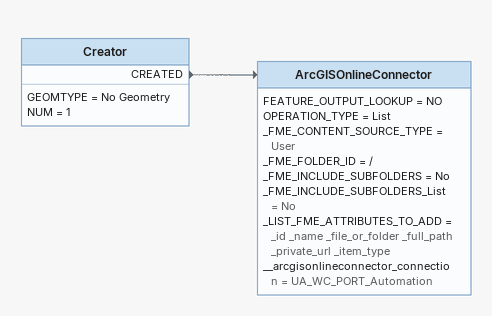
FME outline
Creator
    GEOMTYPE = No Geometry
    NUM = 1
    CREATED -> ArcGISOnlineConnector
ArcGISOnlineConnector
    FEATURE_OUTPUT_LOOKUP = NO
    OPERATION_TYPE = List
    _FME_CONTENT_SOURCE_TYPE = User
    _FME_FOLDER_ID = /
    _FME_INCLUDE_SUBFOLDERS = No
    _FME_INCLUDE_SUBFOLDERS_List = No
    _LIST_FME_ATTRIBUTES_TO_ADD = _id _name _file_or_folder _full_path _private_url _item_type
    __arcgisonlineconnector_connection = UA_WC_PORT_Automation
